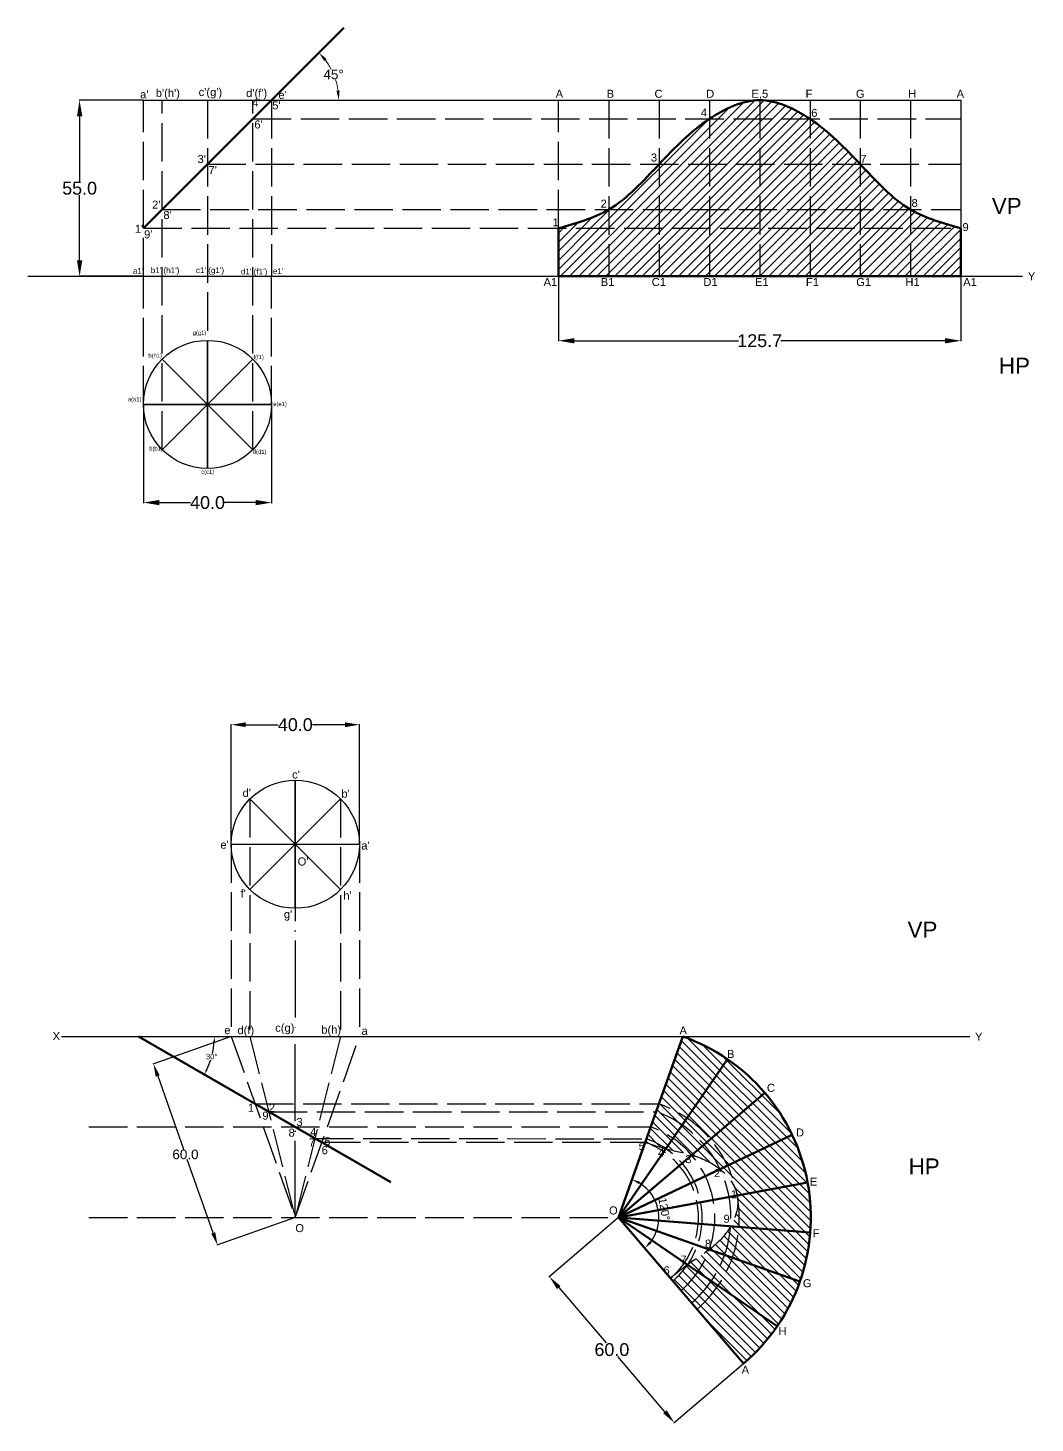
# Model space of a CAD drawing. Header units: millimetres. Extents: x 213 to 1234, y 144 to 627.
# Drawn here: x 623.2 to 937.6, y 190.9 to 626.6 of the extents above; entities that cross this region are included whole.
import ezdxf

# ---------------------------------------------------------------- set-up
doc = ezdxf.new("R2010")
doc.units = ezdxf.units.MM
doc.header["$MEASUREMENT"] = 0
doc.linetypes.add('ACAD_ISO02W100', pattern=[15, 12, -3])
doc.linetypes.add('ACAD_ISO04W100', pattern=[30, 24, -3, 0, -3])
doc.styles.get("Standard").update_dxf_attribs({"font": 'arial.ttf'})
doc.dimstyles.new('ISO-25', dxfattribs={"dimtxt": 2.5, "dimasz": 2.5, "dimexe": 1.25, "dimexo": 0.625, "dimtad": 1, "dimtxsty": 'Standard', "dimcen": 2.5, "dimadec": 0, "dimazin": 0, "dimtfac": 1, "dimtmove": 0, "dimatfit": 3, "dimfxl": 1, "dimarcsym": 0})
doc.dimstyles.get("Standard").update_dxf_attribs({"dimtxt": 0.18, "dimasz": 0.18, "dimexe": 0.18, "dimexo": 0.0625, "dimgap": 0.09, "dimtad": 0, "dimtih": 1, "dimtoh": 1, "dimdec": 4, "dimzin": 0, "dimdsep": 46, "dimtxsty": 'Standard', "dimcen": 0.09, "dimadec": 0, "dimazin": 0, "dimtfac": 1, "dimtdec": 4, "dimtofl": 0, "dimtmove": 0, "dimatfit": 3, "dimfxl": 1, "dimtolj": 1, "dimtzin": 0, "dimarcsym": 0})

# ---------------------------------------------------------------- blocks, each defined once
blk = doc.blocks.new('*U111')
at = {"lineweight": -3, "transparency": 33554661}
for p, q in [((20, 0), (20, 40)), ((0, 20), (40, 20))]:
    blk.add_line(p, q, dxfattribs=at)
blk = doc.blocks.new('*U112')
at = {"color": 0, "linetype": 'ByBlock', "lineweight": -2, "transparency": 16777216}
for p, rotation in [((545.65, 326.57), 45.00000000000001), ((573.93, 354.86), 135), ((545.65, 383.14), 225.0000000000001), ((565.65, 334.86), 90.00000000000001), ((565.65, 374.86), 180)]:
    blk.add_blockref('*U111', p, dxfattribs=dict(at, rotation=rotation))
blk.add_blockref('*U111', (525.65, 334.86), dxfattribs=at)
blk = doc.blocks.new('*D164')
at = {"color": 0, "lineweight": -2, "transparency": 16777216}
for p, q in [((788.77, 548.97), (788.77, 528.73)), ((914.43, 548.97), (914.43, 528.73)), ((793.77, 528.91), (844.95, 528.91)), ((909.43, 528.91), (858.25, 528.91))]:
    blk.add_line(p, q, dxfattribs=at)
at = {"color": 0, "transparency": 16777216}
for points in [[(793.77, 529.74), (793.77, 528.07), (788.77, 528.91)], [(909.43, 529.74), (909.43, 528.07), (914.43, 528.91)]]:
    blk.add_solid(points, dxfattribs=at)
at = {"layer": 'Defpoints', "color": 0, "transparency": 16777216}
for p in [(788.77, 549.03), (914.43, 549.03), (914.43, 528.91)]:
    blk.add_point(p, dxfattribs=at)
at = {"color": 0, "transparency": 16777216, "insert": (851.6, 528.91), "char_height": 4, "attachment_point": 5}
blk.add_mtext('\\A1;125.7', dxfattribs=at)
blk = doc.blocks.new('*D165')
at = {"color": 0, "lineweight": -2, "transparency": 16777216}
for p, q in [((659.25, 508.97), (659.25, 478.19)), ((699.25, 508.97), (699.25, 478.19)), ((664.25, 478.37), (673.89, 478.37)), ((694.25, 478.37), (684.6, 478.37))]:
    blk.add_line(p, q, dxfattribs=at)
at = {"color": 0, "transparency": 16777216}
for points in [[(664.25, 479.2), (664.25, 477.53), (659.25, 478.37)], [(694.25, 479.2), (694.25, 477.53), (699.25, 478.37)]]:
    blk.add_solid(points, dxfattribs=at)
at = {"layer": 'Defpoints', "color": 0, "transparency": 16777216}
for p in [(659.25, 509.03), (699.25, 509.03), (699.25, 478.37)]:
    blk.add_point(p, dxfattribs=at)
at = {"color": 0, "transparency": 16777216, "insert": (679.25, 478.37), "char_height": 4, "attachment_point": 5}
blk.add_mtext('\\A1;40.0', dxfattribs=at)
blk = doc.blocks.new('*D166')
at = {"color": 0, "lineweight": -2, "transparency": 16777216}
for p, q in [((659.18, 604.03), (639.14, 604.03)), ((639.32, 599.03), (639.32, 578.66)), ((639.32, 554.03), (639.32, 574.4)), ((659.18, 549.03), (639.14, 549.03))]:
    blk.add_line(p, q, dxfattribs=at)
at = {"color": 0, "transparency": 16777216}
for points in [[(638.49, 599.03), (640.16, 599.03), (639.32, 604.03)], [(638.49, 554.03), (640.16, 554.03), (639.32, 549.03)]]:
    blk.add_solid(points, dxfattribs=at)
at = {"layer": 'Defpoints', "color": 0, "transparency": 16777216}
for p in [(639.32, 604.03), (659.25, 604.03), (659.25, 549.03)]:
    blk.add_point(p, dxfattribs=at)
at = {"color": 0, "transparency": 16777216, "insert": (639.32, 576.53), "char_height": 4, "attachment_point": 5}
blk.add_mtext('\\A1;55.0', dxfattribs=at)
blk = doc.blocks.new('*D167')
at = {"color": 0, "lineweight": 5, "transparency": 16777216}
for start, end in [(27.3729, 36.7904), (8.2096, 17.7935)]:
    blk.add_arc((699.25, 604.03), 20.96, start, end, dxfattribs=at)
at = {"color": 0, "transparency": 16777216}
for points in [[(715.65, 616.25), (716.41, 616.91), (714.06, 618.85)], [(720.49, 607.06), (719.49, 606.99), (720.2, 604.03)]]:
    blk.add_solid(points, dxfattribs=at)
at = {"layer": 'Defpoints', "color": 0, "transparency": 16777216}
for p in [(721.82, 626.61), (719.49, 609.46), (699.25, 604.03), (914.43, 604.03), (659.25, 564.03)]:
    blk.add_point(p, dxfattribs=at)
at = {"color": 0, "transparency": 16777216, "insert": (718.61, 612.05), "char_height": 3, "attachment_point": 5}
blk.add_mtext('\\A1;45°', dxfattribs=at)
blk = doc.blocks.new('*U191')
at = {"lineweight": -3, "transparency": 33554661}
blk.add_line((0, 40), (0, 0), dxfattribs=at)
blk = doc.blocks.new('*U193')
at = {"color": 0, "linetype": 'ByBlock', "lineweight": -2, "transparency": 16777216}
blk.add_blockref('*U191', (585.65, 186.16), dxfattribs=at)
for p, rotation in [((585.65, 226.16), 180), ((599.79, 192.02), 44.99999999999999), ((599.79, 220.3), 135), ((571.51, 220.3), 225), ((605.65, 206.16), 90)]:
    blk.add_blockref('*U191', p, dxfattribs=dict(at, rotation=rotation))
blk = doc.blocks.new('*D200')
at = {"color": 0, "lineweight": -2, "transparency": 16777216}
blk.add_arc((807.58, 255.1), 12.58, 321.9299, 59.1277, dxfattribs=at)
at = {"color": 0, "transparency": 16777216}
for points in [[(813.86, 265.53), (814.21, 266.28), (811.77, 266.97)], [(817.78, 247.05), (817.18, 247.63), (815.75, 245.54)]]:
    blk.add_solid(points, dxfattribs=at)
at = {"layer": 'Defpoints', "color": 0, "transparency": 16777216}
for p in [(827.58, 311.67), (807.58, 255.1), (807.58, 255.1), (819.99, 253.03), (846.57, 209.5)]:
    blk.add_point(p, dxfattribs=at)
at = {"color": 0, "transparency": 16777216, "insert": (821.82, 257.75), "char_height": 2.5, "attachment_point": 5, "rotation": 280.5288}
blk.add_mtext('120°', dxfattribs=at)
blk = doc.blocks.new('*D203')
at = {"color": 0, "lineweight": -2, "transparency": 16777216}
for start, end in [(346.9485, 355.8966), (334.1034, 342.1471)]:
    blk.add_arc((657.66, 311.67), 23.74, start, end, dxfattribs=at)
at = {"color": 0, "transparency": 16777216}
for points in [[(681.06, 309.98), (681.62, 309.96), (681.4, 311.67)], [(679.27, 301.17), (678.76, 301.43), (678.22, 299.8)]]:
    blk.add_solid(points, dxfattribs=at)
at = {"layer": 'Defpoints', "color": 0, "transparency": 16777216}
for p in [(633.67, 311.67), (657.66, 311.67), (917.2, 311.67), (681.04, 307.55), (736.5, 266.15)]:
    blk.add_point(p, dxfattribs=at)
at = {"color": 0, "transparency": 16777216, "insert": (680.54, 305.35), "char_height": 1.7, "attachment_point": 5}
blk.add_mtext('\\A1;30°', dxfattribs=at)
blk = doc.blocks.new('*D204')
at = {"color": 0, "lineweight": -2, "transparency": 16777216}
for p, q in [((686.65, 371.73), (686.65, 409.18)), ((691.15, 409), (701.29, 409)), ((722.15, 409), (712.01, 409)), ((726.65, 371.73), (726.65, 409.18))]:
    blk.add_line(p, q, dxfattribs=at)
at = {"color": 0, "transparency": 16777216}
for points in [[(691.15, 409.75), (691.15, 408.25), (686.65, 409)], [(722.15, 409.75), (722.15, 408.25), (726.65, 409)]]:
    blk.add_solid(points, dxfattribs=at)
at = {"layer": 'Defpoints', "color": 0, "transparency": 16777216}
for p in [(726.65, 409), (686.65, 371.67), (726.65, 371.67)]:
    blk.add_point(p, dxfattribs=at)
at = {"color": 0, "transparency": 16777216, "insert": (706.65, 409), "char_height": 4, "attachment_point": 5}
blk.add_mtext('\\A1;40.0', dxfattribs=at)
blk = doc.blocks.new('*D205')
at = {"color": 0, "lineweight": -2, "transparency": 16777216}
for p, q in [((807.53, 255.06), (785.83, 236.51)), ((788.89, 233.21), (803.64, 215.96)), ((822.03, 194.44), (807.29, 211.69)), ((846.52, 209.46), (824.82, 190.91))]:
    blk.add_line(p, q, dxfattribs=at)
at = {"color": 0, "transparency": 16777216}
for points in [[(789.46, 233.7), (788.32, 232.72), (785.97, 236.63)], [(822.6, 194.93), (821.46, 193.96), (824.96, 191.02)]]:
    blk.add_solid(points, dxfattribs=at)
at = {"layer": 'Defpoints', "color": 0, "transparency": 16777216}
for p in [(807.58, 255.1), (846.57, 209.5), (824.96, 191.02)]:
    blk.add_point(p, dxfattribs=at)
at = {"color": 0, "transparency": 16777216, "insert": (805.46, 213.83), "char_height": 4, "attachment_point": 5}
blk.add_mtext('\\A1;60.0', dxfattribs=at)
blk = doc.blocks.new('*D207')
at = {"color": 0, "lineweight": -2, "transparency": 16777216}
for p, q in [((686.59, 311.65), (662.2, 303.03)), ((663.7, 299.31), (671.79, 276.42)), ((681.03, 250.29), (672.94, 273.18)), ((706.59, 255.08), (682.2, 246.46))]:
    blk.add_line(p, q, dxfattribs=at)
at = {"color": 0, "transparency": 16777216}
for points in [[(664.33, 299.54), (663.07, 299.09), (662.37, 303.09)], [(681.66, 250.51), (680.4, 250.07), (682.37, 246.52)]]:
    blk.add_solid(points, dxfattribs=at)
at = {"layer": 'Defpoints', "color": 0, "transparency": 16777216}
for p in [(686.65, 311.67), (662.37, 303.09), (706.65, 255.1)]:
    blk.add_point(p, dxfattribs=at)
at = {"color": 0, "transparency": 16777216, "insert": (672.37, 274.8), "char_height": 3, "attachment_point": 5}
blk.add_mtext('\\A1;60.0', dxfattribs=at)

msp = doc.modelspace()

# ---------------------------------------------------------------- hatches: boundary and pattern name
at = {"lineweight": -3, "transparency": 33554661}
h = msp.add_hatch(dxfattribs=at)
h.set_pattern_fill('ANSI31', color=2, scale=16)
edge = h.paths.add_edge_path()
edge.add_spline(control_points=[(804.47371, 569.88992), (799.71689, 567.11543), (794.24155, 565.57374), (788.76621, 564.03205)], knot_values=[0, 0, 0, 0, 16.764251588, 16.764251588, 16.764251588, 16.764251588], degree=3, periodic=0)
edge.add_line((788.76621, 564.03205), (804.47371, 564.03205))
edge.add_line((804.47371, 564.03205), (804.47371, 569.88992))
h.paths.add_polyline_path([(820.18121, 569.88992), (804.47371, 569.88992), (804.47371, 564.03205), (820.18121, 564.03205)])
edge = h.paths.add_edge_path()
edge.add_spline(control_points=[(820.18121, 584.03205), (815.32609, 578.84547), (810.47096, 573.38791), (804.47371, 569.88992)], knot_values=[0, 0, 0, 0, 21.135883143, 21.135883143, 21.135883143, 21.135883143], degree=3, periodic=0)
edge.add_line((804.47371, 569.88992), (820.18121, 569.88992))
edge.add_line((820.18121, 569.88992), (820.18121, 584.03205))
h.paths.add_polyline_path([(835.88871, 584.03205), (820.18121, 584.03205), (820.18121, 569.88992), (835.88871, 569.88992)])
h.paths.add_polyline_path([(835.88871, 569.88992), (820.18121, 569.88992), (820.18121, 564.03205), (835.88871, 564.03205)])
h.paths.add_polyline_path([(851.59621, 569.88992), (835.88871, 569.88992), (835.88871, 564.03205), (851.59621, 564.03205)])
h.paths.add_polyline_path([(851.59621, 584.03205), (835.88871, 584.03205), (835.88871, 569.88992), (851.59621, 569.88992)])
h.paths.add_polyline_path([(851.59621, 598.17419), (835.88871, 598.17419), (835.88871, 584.03205), (851.59621, 584.03205)])
edge = h.paths.add_edge_path()
edge.add_spline(control_points=[(835.88871, 598.17419), (829.89145, 594.13422), (825.03633, 589.21863), (820.18121, 584.03205)], knot_values=[0, 0, 0, 0, 21.135883143, 21.135883143, 21.135883143, 21.135883143], degree=3, periodic=0)
edge.add_line((820.18121, 584.03205), (835.88871, 584.03205))
edge.add_line((835.88871, 584.03205), (835.88871, 598.17419))
edge = h.paths.add_edge_path()
edge.add_spline(control_points=[(851.59621, 604.03205), (846.12087, 604.03205), (840.64552, 601.37855), (835.88871, 598.17419)], knot_values=[0, 0, 0, 0, 16.764251588, 16.764251588, 16.764251588, 16.764251588], degree=3, periodic=0)
edge.add_line((835.88871, 598.17419), (851.59621, 598.17419))
edge.add_line((851.59621, 598.17419), (851.59621, 604.03205))
edge = h.paths.add_edge_path()
edge.add_spline(control_points=[(867.30371, 598.17419), (862.54689, 601.37855), (857.07155, 604.03205), (851.59621, 604.03205)], knot_values=[0, 0, 0, 0, 16.764251588, 16.764251588, 16.764251588, 16.764251588], degree=3, periodic=0)
edge.add_line((851.59621, 604.03205), (851.59621, 598.17419))
edge.add_line((851.59621, 598.17419), (867.30371, 598.17419))
h.paths.add_polyline_path([(867.30371, 598.17419), (851.59621, 598.17419), (851.59621, 584.03205), (867.30371, 584.03205)])
h.paths.add_polyline_path([(867.30371, 584.03205), (851.59621, 584.03205), (851.59621, 569.88992), (867.30371, 569.88992)])
h.paths.add_polyline_path([(867.30371, 569.88992), (851.59621, 569.88992), (851.59621, 564.03205), (867.30371, 564.03205)])
h.paths.add_polyline_path([(883.01121, 569.88992), (867.30371, 569.88992), (867.30371, 564.03205), (883.01121, 564.03205)])
h.paths.add_polyline_path([(883.01121, 584.03205), (867.30371, 584.03205), (867.30371, 569.88992), (883.01121, 569.88992)])
edge = h.paths.add_edge_path()
edge.add_spline(control_points=[(883.01121, 584.03205), (878.15609, 589.21863), (873.30096, 594.13422), (867.30371, 598.17419)], knot_values=[0, 0, 0, 0, 21.135883143, 21.135883143, 21.135883143, 21.135883143], degree=3, periodic=0)
edge.add_line((867.30371, 598.17419), (867.30371, 584.03205))
edge.add_line((867.30371, 584.03205), (883.01121, 584.03205))
edge = h.paths.add_edge_path()
edge.add_spline(control_points=[(898.71871, 569.88992), (892.72145, 573.38791), (887.86633, 578.84547), (883.01121, 584.03205)], knot_values=[0, 0, 0, 0, 21.135883143, 21.135883143, 21.135883143, 21.135883143], degree=3, periodic=0)
edge.add_line((883.01121, 584.03205), (883.01121, 569.88992))
edge.add_line((883.01121, 569.88992), (898.71871, 569.88992))
h.paths.add_polyline_path([(898.71871, 569.88992), (883.01121, 569.88992), (883.01121, 564.03205), (898.71871, 564.03205)])
edge = h.paths.add_edge_path()
edge.add_spline(control_points=[(914.42621, 564.03205), (908.95087, 565.57374), (903.47552, 567.11543), (898.71871, 569.88992)], knot_values=[0, 0, 0, 0, 16.764251588, 16.764251588, 16.764251588, 16.764251588], degree=3, periodic=0)
edge.add_line((898.71871, 569.88992), (898.71871, 564.03205))
edge.add_line((898.71871, 564.03205), (914.42621, 564.03205))
h = msp.add_hatch(dxfattribs=at)
h.set_pattern_fill('ANSI31', color=2, scale=16)
h.paths.add_polyline_path([(804.47371, 564.03205), (788.76621, 564.03205), (788.76621, 549.03205), (804.47371, 549.03205)])
h.paths.add_polyline_path([(820.18121, 564.03205), (804.47371, 564.03205), (804.47371, 549.03205), (820.18121, 549.03205)])
h.paths.add_polyline_path([(835.88871, 564.03205), (820.18121, 564.03205), (820.18121, 549.03205), (835.88871, 549.03205)])
h.paths.add_polyline_path([(851.59621, 564.03205), (835.88871, 564.03205), (835.88871, 549.03205), (851.59621, 549.03205)])
h.paths.add_polyline_path([(867.30371, 564.03205), (851.59621, 564.03205), (851.59621, 549.03205), (867.30371, 549.03205)])
h.paths.add_polyline_path([(883.01121, 564.03205), (867.30371, 564.03205), (867.30371, 549.03205), (883.01121, 549.03205)])
h.paths.add_polyline_path([(898.71871, 564.03205), (883.01121, 564.03205), (883.01121, 549.03205), (898.71871, 549.03205)])
h.paths.add_polyline_path([(914.42621, 564.03205), (898.71871, 564.03205), (898.71871, 549.03205), (914.42621, 549.03205)])
at = {"transparency": 33554661}
h = msp.add_hatch(dxfattribs=at)
h.set_pattern_fill('ANSI31', color=2, scale=15, angle=90)
h.paths.add_polyline_path([(841.53512, 304.56631, 0.065543463), (827.57558, 311.67022), (820.12679, 290.60186, -0.065543463), (828.88725, 286.14373)])
h.paths.add_polyline_path([(853.18036, 294.09147, 0.065543463), (841.53512, 304.56631), (828.88725, 286.14373, -0.065543463), (836.19534, 279.57013)])
h.paths.add_polyline_path([(820.12679, 290.60186), (819.26244, 288.15708, -0.065543463), (827.41958, 284.00597), (828.88725, 286.14373, 0.065543463)])
h.paths.add_polyline_path([(819.26244, 288.15708), (817.57558, 283.38594, -0.065543463), (824.55535, 279.83399), (827.41958, 284.00597, 0.065543463)])
h.paths.add_polyline_path([(817.57558, 283.38594), (816.26404, 279.67633, -0.065543463), (822.32838, 276.59023), (824.55535, 279.83399, 0.065543463)])
edge = h.paths.add_edge_path()
edge.add_line((816.26404, 279.67633), (815.88037, 278.59117))
edge.add_spline(control_points=[(815.88037, 278.59117), (818.01755, 277.87883), (820.15473, 277.1665), (822.32838, 276.59023)], knot_values=[0, 0, 0, 0, 6.751330075, 6.751330075, 6.751330075, 6.751330075], degree=3, periodic=0)
edge.add_arc((807.57558, 255.10167), 26.06536, 55.5287794, 70.5287794)
edge = h.paths.add_edge_path()
edge.add_line((824.55535, 279.83399), (822.32838, 276.59023))
edge.add_spline(control_points=[(822.32838, 276.59023), (824.99831, 275.8824), (827.72326, 275.37986), (830.37797, 274.59657)], knot_values=[0, 0, 0, 0, 8.29281118, 8.29281118, 8.29281118, 8.29281118], degree=3, periodic=0)
edge.add_arc((807.57558, 255.10167), 30, 40.5287794, 55.5287794)
h.paths.add_polyline_path([(827.41958, 284.00597), (824.55535, 279.83399, -0.065543463), (830.37797, 274.59657), (834.2244, 277.88507, 0.065543463)])
h.paths.add_polyline_path([(828.88725, 286.14373), (827.41958, 284.00597, -0.065543463), (834.2244, 277.88507), (836.19534, 279.57013, 0.065543463)])
edge = h.paths.add_edge_path()
edge.add_line((834.2244, 277.88507), (830.37797, 274.59657))
edge.add_spline(control_points=[(830.37797, 274.59657), (833.5355, 273.66492), (836.59365, 272.33609), (839.21314, 270.21153)], knot_values=[0, 0, 0, 0, 9.863507818, 9.863507818, 9.863507818, 9.863507818], degree=3, periodic=0)
edge.add_arc((807.57558, 255.10167), 35.06056, 25.5287794, 40.5287794)
h.paths.add_polyline_path([(836.19534, 279.57013), (834.2244, 277.88507, -0.065543463), (839.21314, 270.21153), (841.55305, 271.32905, 0.065543463)])
h.paths.add_polyline_path([(861.71772, 280.95954, 0.065543463), (853.18036, 294.09147), (836.19534, 279.57013, -0.065543463), (841.55305, 271.32905)])
h.paths.add_polyline_path([(861.71772, 280.95954), (841.55305, 271.32905, -0.065543463), (844.59525, 261.9821), (866.56538, 266.06544, 0.065543463)])
edge = h.paths.add_edge_path()
edge.add_line((841.55305, 271.32905), (839.21314, 270.21153))
edge.add_spline(control_points=[(839.21314, 270.21153), (841.82456, 268.09351), (844.00003, 265.18465), (844.59525, 261.9821)], knot_values=[0, 0, 0, 0, 9.833136928, 9.833136928, 9.833136928, 9.833136928], degree=3, periodic=0)
edge.add_arc((807.57558, 255.10167), 37.65363, 10.5287794, 25.5287794)
h.paths.add_polyline_path([(866.56538, 266.06544), (844.59525, 261.9821, -0.065543463), (845.11462, 252.16626), (867.39298, 250.42417, 0.065543463)])
edge = h.paths.add_edge_path()
edge.add_spline(control_points=[(844.59525, 261.9821), (845.19047, 258.77954), (844.20545, 255.28329), (842.52944, 252.36841)], knot_values=[0, 0, 0, 0, 9.833136928, 9.833136928, 9.833136928, 9.833136928], degree=3, periodic=0)
edge.add_line((842.52944, 252.36841), (845.11462, 252.16626))
edge.add_arc((807.57558, 255.10167), 37.65363, 355.5287794, 370.5287794)
h.paths.add_polyline_path([(845.11462, 252.16626), (842.52944, 252.36841, -0.065543463), (840.63099, 243.41482), (843.07577, 242.55046, 0.065543463)])
edge = h.paths.add_edge_path()
edge.add_spline(control_points=[(842.52944, 252.36841), (840.84824, 249.44453), (838.47177, 247.10562), (835.85985, 245.10167)], knot_values=[0, 0, 0, 0, 9.863507818, 9.863507818, 9.863507818, 9.863507818], degree=3, periodic=0)
edge.add_line((835.85985, 245.10167), (840.63099, 243.41482))
edge.add_arc((807.57558, 255.10167), 35.06056, 340.5287794, 355.5287794)
h.paths.add_polyline_path([(867.39298, 250.42417), (845.11462, 252.16626, -0.065543463), (843.07577, 242.55046), (864.14413, 235.10167, 0.065543463)])
h.paths.add_polyline_path([(864.14413, 235.10167), (843.07577, 242.55046, -0.065543463), (838.61764, 233.79001), (857.04022, 221.14214, 0.065543463)])
h.paths.add_polyline_path([(843.07577, 242.55046), (840.63099, 243.41482, -0.065543463), (836.47988, 235.25767), (838.61764, 233.79001, 0.065543463)])
h.paths.add_polyline_path([(840.63099, 243.41482), (835.85985, 245.10167, -0.065543463), (832.3079, 238.12191), (836.47988, 235.25767, 0.065543463)])
edge = h.paths.add_edge_path()
edge.add_spline(control_points=[(835.85985, 245.10167), (833.66387, 243.41684), (831.30145, 241.96877), (829.06414, 240.34888)], knot_values=[0, 0, 0, 0, 8.29281118, 8.29281118, 8.29281118, 8.29281118], degree=3, periodic=0)
edge.add_line((829.06414, 240.34888), (832.3079, 238.12191))
edge.add_arc((807.57558, 255.10167), 30, 325.5287794, 340.5287794)
h.paths.add_polyline_path([(832.3079, 238.12191), (829.06414, 240.34888, -0.065543463), (824.51364, 235.28992), (830.35898, 228.45286, 0.065543463), (836.47988, 235.25767)])
h.paths.add_polyline_path([(838.61764, 233.79001), (836.47988, 235.25767, -0.065543463), (830.35898, 228.45286), (832.04404, 226.48191, 0.065543463)])
h.paths.add_polyline_path([(838.61764, 233.79001, -0.065543463), (832.04404, 226.48191), (846.56538, 209.49689, 0.065543463), (857.04022, 221.14214)])

# ---------------------------------------------------------------- linework, layer by layer
at = {"color": 3, "lineweight": 50, "transparency": 33554661}
for p, q in [((659.24621, 564.03205), (721.8219, 626.60774)), ((788.76621, 564.03205), (788.76621, 549.03205)), ((914.42621, 564.03205), (914.42621, 549.03205)), ((736.49581, 266.15248), (657.65677, 311.67022))]:
    msp.add_line(p, q, dxfattribs=at)
at = {"color": 6, "linetype": 'ACAD_ISO02W100', "lineweight": -3, "transparency": 33554661}
for p, q in [((659.24621, 549.03205), (659.24621, 604.03205)), ((665.10407, 494.88992), (665.10407, 604.03205)), ((679.24621, 604.03205), (679.24621, 489.03205)), ((693.38834, 494.88992), (693.38834, 604.03205)), ((699.24621, 604.03205), (699.24621, 549.03205)), ((788.76621, 549.03205), (788.76621, 604.03205)), ((804.47371, 604.03205), (804.47371, 549.03205)), ((820.18121, 604.03205), (820.18121, 549.03205)), ((835.88871, 604.03205), (835.88871, 549.03205)), ((851.59621, 604.03205), (851.59621, 549.03205)), ((867.30371, 604.03205), (867.30371, 549.03205)), ((883.01121, 604.03205), (883.01121, 549.03205)), ((898.71871, 604.03205), (898.71871, 549.03205)), ((693.38834, 598.17419), (914.42621, 598.17419)), ((679.24621, 584.03205), (914.42621, 584.03205)), ((665.10407, 569.88992), (914.42621, 569.88992)), ((659.24621, 564.03205), (914.42621, 564.03205)), ((659.24621, 509.03205), (659.24621, 549.03205)), ((699.24621, 509.03205), (699.24621, 549.03205)), ((692.50443, 385.81235), (692.50443, 311.67022)), ((720.7887, 385.81235), (720.7887, 311.67022)), ((686.64656, 371.67022), (686.64656, 311.67022)), ((726.64656, 371.67022), (726.64656, 311.67022)), ((686.64656, 311.67022), (706.64656, 255.10167)), ((692.50443, 311.67022), (706.64656, 255.10167)), ((706.64656, 255.10167), (726.64656, 311.67022)), ((720.7887, 311.67022), (706.64656, 255.10167)), ((694.08179, 290.64022), (820.12679, 290.60186)), ((698.38271, 288.15708), (819.26244, 288.15708)), ((642.23391, 283.38594), (817.57558, 283.38594)), ((712.82574, 279.81839), (816.26404, 279.67633)), ((714.95135, 278.59117), (815.88037, 278.59117)), ((642.23391, 255.10167), (807.57558, 255.10167))]:
    msp.add_line(p, q, dxfattribs=at)
at = {"lineweight": -3, "transparency": 33554661}
for p, q in [((659.24621, 604.03205), (699.24621, 604.03205)), ((699.24621, 604.03205), (914.42621, 604.03205)), ((788.76621, 604.03205), (914.42621, 604.03205)), ((914.42621, 604.03205), (914.42621, 549.03205))]:
    msp.add_line(p, q, dxfattribs=at)
at = {"color": 5, "lineweight": -3, "transparency": 33554661}
for p, q in [((623.1887, 549.03205), (788.76621, 549.03205)), ((914.42621, 549.03205), (933.61544, 549.03205)), ((633.66502, 311.67022), (917.20205, 311.67022))]:
    msp.add_line(p, q, dxfattribs=at)
at = {"color": 3, "lineweight": 50}
for p, q in [((788.76621, 549.03205), (914.42621, 549.03205)), ((827.57558, 311.67022), (807.57558, 255.10167)), ((841.53512, 304.56631), (807.57558, 255.10167)), ((853.18036, 294.09147), (807.57558, 255.10167)), ((861.71772, 280.95954), (807.57558, 255.10167)), ((807.57558, 255.10167), (866.56538, 266.06544)), ((807.57558, 255.10167), (846.56538, 209.49689)), ((807.57558, 255.10167), (857.04022, 221.14214)), ((807.57558, 255.10167), (864.14413, 235.10167)), ((807.57558, 255.10167), (867.39298, 250.42417))]:
    msp.add_line(p, q, dxfattribs=at)
at = {"color": 6, "linetype": 'ACAD_ISO04W100', "lineweight": -3, "transparency": 33554661}
for p in [(706.64656, 371.67022), (706.64656, 255.10167)]:
    msp.add_line(p, (706.64656, 311.67022), dxfattribs=at)
at = {"lineweight": -3, "transparency": 33554661}
for centre in [(679.24621, 509.03205), (706.64656, 371.67022)]:
    msp.add_circle(centre, 20, dxfattribs=at)
msp.add_arc((807.57558, 255.10167), 60, 310.5287794, 70.5287794, dxfattribs=at)
at = {"color": 3, "lineweight": 50, "transparency": 33554661}
msp.add_arc((807.57558, 255.10167), 60, 310.5287794, 70.5287794, dxfattribs=at)
at = {"color": 6, "linetype": 'ACAD_ISO02W100', "lineweight": -3, "transparency": 33554661}
for radius, start in [(35.06056, 310.5287794), (37.65363, 310.5287794), (30, 310.8197796), (26.06536, 310.7791397), (24.91437, 310.5287794)]:
    msp.add_arc((807.57558, 255.10167), radius, start, 70.5287794, dxfattribs=at)
at = {"color": 3, "lineweight": 50, "transparency": 33554661}
msp.add_spline([(788.76621, 564.03205), (804.47371, 569.88992), (820.18121, 584.03205), (835.88871, 598.17419), (851.59621, 604.03205), (867.30371, 598.17419), (883.01121, 584.03205), (898.71871, 569.88992), (914.42621, 564.03205)], degree=3, dxfattribs=at)
at = {"color": 6, "linetype": 'ACAD_ISO02W100', "lineweight": 30, "transparency": 33554661}
msp.add_spline([(815.88037, 278.59117), (822.32838, 276.59023), (830.37797, 274.59657), (839.21314, 270.21153), (844.59525, 261.9821), (842.52944, 252.36841), (835.85985, 245.10167), (829.06414, 240.34888), (823.76569, 236.16476)], degree=3, dxfattribs=at)

# ---------------------------------------------------------------- block references
at = {"lineweight": -3, "transparency": 33554661}
for name, p in [('*U112', (133.59626, 154.1758)), ('*U193', (120.99661, 165.5074))]:
    msp.add_blockref(name, p, dxfattribs=at)

# ---------------------------------------------------------------- texts
at = {"transparency": 33554661}
for s, p in [('VP', (924.05441, 568.51687)), ('HP', (926.26188, 518.62062)), ('VP', (897.75403, 342.53384)), ('HP', (898.08112, 268.55765))]:
    msp.add_text(s, height=5, dxfattribs=at).set_placement(p)
at = {"lineweight": -3, "transparency": 33554661, "attachment_point": 1}
for s, width, heights, insert, char_height in [("\\P        a'", 11.7676981, [0], (650.45195, 611.28227), 2.5), ("b'(h')", 3.2709292, [0], (663.09584, 607.52693), 2.5), ("c'(g')", 5.7018682, [0], (676.47294, 607.82874), 2.5), ("d'(f')", 7.6524343, [0], (691.28914, 607.50796), 2.5), ("\\P\\P\\P      e'", 17.2587894, [0], (695.54854, 619.4223), 2.5), ('A              B             C              D            E,5            F              G              H             A ', 138.1114438, [1.67482], (787.91426, 607.2884), 2.5), ("   4'", 5.272537, [0], (690.21966, 604.461), 2.5), ("       5'", 11.0219041, [5.64685], (692.66373, 603.67008), 2.5), (' 4', 5.7989431, [0], (832.26695, 601.44217), 2.5), ('6', 5.4251463, [0], (867.68235, 601.31663), 2.5), ("\\P\\P6'", 5.8578644, [0], (693.8665, 606.03843), 2.5), ("\\P    3'", 6.6225377, [0], (672.24115, 591.08215), 2.5), ('  3', 5.6197121, [0], (815.69742, 587.38412), 2.5), ('7', 6.1368788, [0], (883.01121, 586.93402), 2.5), (" 7'^I", 6.8951103, [0], (678.5768, 583.4588), 2.5), ("  2'", 5.8578644, [0], (660.01125, 572.66063), 2.5), ('2', 5.8843649, [0], (801.91788, 572.96182), 2.5), ('8', 5.608063, [0], (899.00269, 573.1986), 2.5), ("       8'", 16.4897138, [6.44624], (658.67242, 569.41221), 2.5), ('1', 5.0453531, [0], (786.96766, 567.13022), 2.5), ("1'", 3.6335071, [0], (656.569, 565.11778), 2.5), ("\\P\\P\\P\\P\\P\\P\\P\\P\\P\\P 9'", 11.0219041, [48.48881], (658.48117, 605.08301), 2.5), ('9', 4.6651392, [0], (914.89951, 565.66326), 2.5), ("  a1'", 6.6969345, [0], (654.56071, 551.66604), 1.8), ("b1' (h1')", 9.9231392, [4.79401], (661.54242, 551.82323), 1.8), (" c1' (g1')", 12.2080465, [7.17737], (674.93534, 551.83185), 1.8), ("d1' (f1')", 11.4330894, [5.4628], (689.68223, 551.43251), 1.8), ("e1'", 7.9226748, [0], (699.62873, 551.57391), 1.8), (' Y', 17.5086372, [0], (934.33506, 550.32618), 2.5), ('A1              B1            C1            D1            E1            F1            G1           H1              A1', 138.1114438, [1.67482], (784.12785, 548.49852), 2.5), ('\\P   {\\H0.52x;g(g1)}', 11.1760714, [0], (671.71816, 536.21506), 2.5), (' h(h1)', 14.7048753, [10.14956], (660.28183, 524.91586), 1.3), (' \\P{\\H0.52x; f(f1)}', 12.1760886, [0], (693.09774, 528.64201), 2.5), ('\\P    {\\H0.52x;  a(a1)}', 14.6436509, [0], (649.49836, 515.46024), 2.5), ('\\P{\\H0.52x;e(e1)}', 11.6177567, [0], (699.77141, 513.99585), 2.5), ('        {\\H0.52x;  b(b1)}', 20.1071074, [8.42964], (652.29417, 495.87518), 2.5), ('d(d1)', 13.1370818, [0], (693.38834, 494.88992), 1.3), ('c(c1)', 12.1929126, [0], (677.29495, 488.63301), 1.3)]:
    msp.add_mtext_dynamic_manual_height_columns(s, width=width, gutter_width=12.5, heights=heights, dxfattribs=dict(at, insert=insert, char_height=char_height))
at = {"transparency": 33554661, "char_height": 2.5, "attachment_point": 1}
for s, width, heights, insert in [("  c'", 5.1314896, [0], (703.70995, 394.69004)), (" d'", 4.130614, [0], (689.22738, 388.98344)), ("\\P  b'", 5.8578644, [0], (719.08157, 392.88854)), ("  e'", 4.7281072, [0], (681.30877, 372.78323)), ("a'", 8.8744016, [0], (727.25625, 372.52304)), ("O'", 1.9668926, [0], (707.37818, 367.53662)), ("   f'", 5.8578644, [0], (686.64656, 357.52808)), ("h'", 3.7596832, [0], (721.64226, 356.91892)), (" g'", 3.7996792, [0], (702.11526, 351.06105)), ('   e', 7.9726007, [0], (681.58217, 314.88112)), ('  d(f)', 9.1296038, [6.89938], (686.64656, 314.88113)), ('\\P c(g)', 7.7968891, [0], (699.39496, 319.78533)), ('b(h)', 5.7621063, [0], (714.73407, 315.01451)), ('\\P a', 10.5551404, [0], (726.35403, 318.82888)), ('\\P      A', 8.9087609, [0], (820.75349, 318.9295)), ('  X', 5.0700025, [0], (628.9503, 313.01593)), ('Y', 5.6570696, [0], (918.80407, 312.82624)), ('\\P  B', 10.786427, [0], (839.44845, 311.60296)), ('C', 7.9163069, [0], (853.84606, 296.86809)), (' 1', 3.2281297, [0], (690.85366, 290.64022)), (' 9', 3.0007273, [0], (695.38198, 288.15708)), ('2', 2.1894236, [0], (698.38271, 290.63825)), ('3', 3.5865887, [0], (706.98595, 286.19774)), ('  8', 3.714981, [0], (702.59219, 282.85308)), (' 7', 2.9288026, [0], (709.89694, 279.81839)), ('4', 3.3054836, [0], (711.26654, 283.05856)), (' 5', 4.4061111, [0], (714.77245, 280.18652)), ('D', 6.746377, [0], (862.9218, 282.91499)), ('6', 4.7315401, [0], (714.86111, 277.37671)), ('   5', 4.9642153, [0], (810.91616, 278.59117)), (' 4', 3.4280987, [0], (818.90028, 276.59023)), (' 3', 2.9906384, [0], (827.38733, 274.59657)), (' 2', 2.8522754, [0], (836.36086, 270.21153)), ('E', 8.6424404, [0], (867.25132, 267.54438)), ('  O', 5.1620772, [0], (802.61905, 258.56546)), ('\\PO', 13.6693377, [0], (706.64656, 257.22286)), ('  9', 4.1538858, [0], (838.37555, 255.97643)), ('F', 6.0396391, [0], (868.13928, 251.46043)), (' 8', 2.831898, [0], (833.55028, 248.21446)), (' 6', 3.1667588, [0], (820.59893, 239.86879)), ('  7', 4.1710447, [0], (824.8931, 243.21248)), ('G', 4.9096738, [0], (865.07817, 235.83493)), ('H', 6.8092496, [0], (857.44053, 220.8755)), ('A', 9.8119364, [0], (845.96492, 208.83029))]:
    msp.add_mtext_dynamic_manual_height_columns(s, width=width, gutter_width=12.5, heights=heights, dxfattribs=dict(at, insert=insert))
at = {"color": 0, "transparency": 33554661, "insert": (841.59003, 263.60227), "char_height": 2.5, "attachment_point": 1}
msp.add_mtext_dynamic_manual_height_columns(' 1', width=3.0052241, gutter_width=12.5, heights=[0], dxfattribs=at)

# ---------------------------------------------------------------- dimensions: what is measured, and where the dimension line sits
at = {"color": 1}
dim = msp.add_angular_dim_2l(base=(719.48745, 609.45568), line1=((699.24621, 604.03205), (914.42621, 604.03205)), line2=((659.24621, 564.03205), (721.8219, 626.60774)), dimstyle='Standard', override={"dimtxt": 3, "dimasz": 3, "dimlwd": 5}, dxfattribs=at)
dim.commit()
dim.dimension.update_dxf_attribs({"geometry": '*D167', "text_midpoint": (718.60635, 612.05129)})
dim = msp.add_linear_dim(base=(639.32249, 604.03205), p1=(659.24621, 549.03205), p2=(659.24621, 604.03205), angle=90, dimstyle='Standard', override={"dimtxt": 4, "dimasz": 5, "dimdec": 1}, dxfattribs=at)
dim.commit()
dim.dimension.update_dxf_attribs({"geometry": '*D166', "text_midpoint": (639.32249, 576.53205)})
for base, p1, p2, override, picture, middle in [((914.42621, 528.90604), (788.76621, 549.03205), (914.42621, 549.03205), {"dimtxt": 4, "dimasz": 5, "dimdec": 1}, '*D164', (851.59621, 528.90604)), ((699.24621, 478.36711), (659.24621, 509.03205), (699.24621, 509.03205), {"dimtxt": 4, "dimasz": 5, "dimdec": 1}, '*D165', (679.24621, 478.36711)), ((726.64656, 408.99885), (686.64656, 371.67022), (726.64656, 371.67022), {"dimtxt": 4, "dimasz": 4.5, "dimdec": 1}, '*D204', (706.64656, 408.99885))]:
    dim = msp.add_linear_dim(base=base, p1=p1, p2=p2, dimstyle='Standard', override=override, dxfattribs=at)
    dim.commit()
    dim.dimension.update_dxf_attribs({"geometry": picture, "text_midpoint": middle})
dim = msp.add_angular_dim_2l(base=(681.03843, 307.5474), line1=((736.49581, 266.15248), (657.65677, 311.67022)), line2=((633.66502, 311.67022), (917.20205, 311.67022)), dimstyle='Standard', override={"dimtxt": 1.7, "dimasz": 1.7}, dxfattribs=at)
dim.commit()
dim.dimension.update_dxf_attribs({"geometry": '*D203', "text_midpoint": (680.54246, 305.34999), "dimtype": 162})
for p1, p2, distance, override, picture, middle in [((706.64656, 255.10167), (686.64656, 311.67022), 25.7534, {"dimtxt": 3, "dimasz": 4, "dimdec": 1}, '*D207', (672.36602, 274.80148)), ((807.57558, 255.10167), (846.56538, 209.49689), -28.42797, {"dimtxt": 4, "dimasz": 4.5, "dimdec": 1}, '*D205', (805.46296, 213.82594))]:
    dim = msp.add_aligned_dim(p1=p1, p2=p2, distance=distance, dimstyle='Standard', override=override, dxfattribs=at)
    dim.commit()
    dim.dimension.update_dxf_attribs({"geometry": picture, "text_midpoint": middle})
at = {"transparency": 33554661}
dim = msp.add_angular_dim_2l(base=(819.98842, 253.03089), line1=((807.57558, 255.10167), (846.56538, 209.49689)), line2=((807.57558, 255.10167), (827.57558, 311.67022)), dimstyle='ISO-25', dxfattribs=at)
dim.commit()
dim.dimension.update_dxf_attribs({"geometry": '*D200', "text_midpoint": (821.8175, 257.74866)})

doc.saveas('drawing.dxf')
